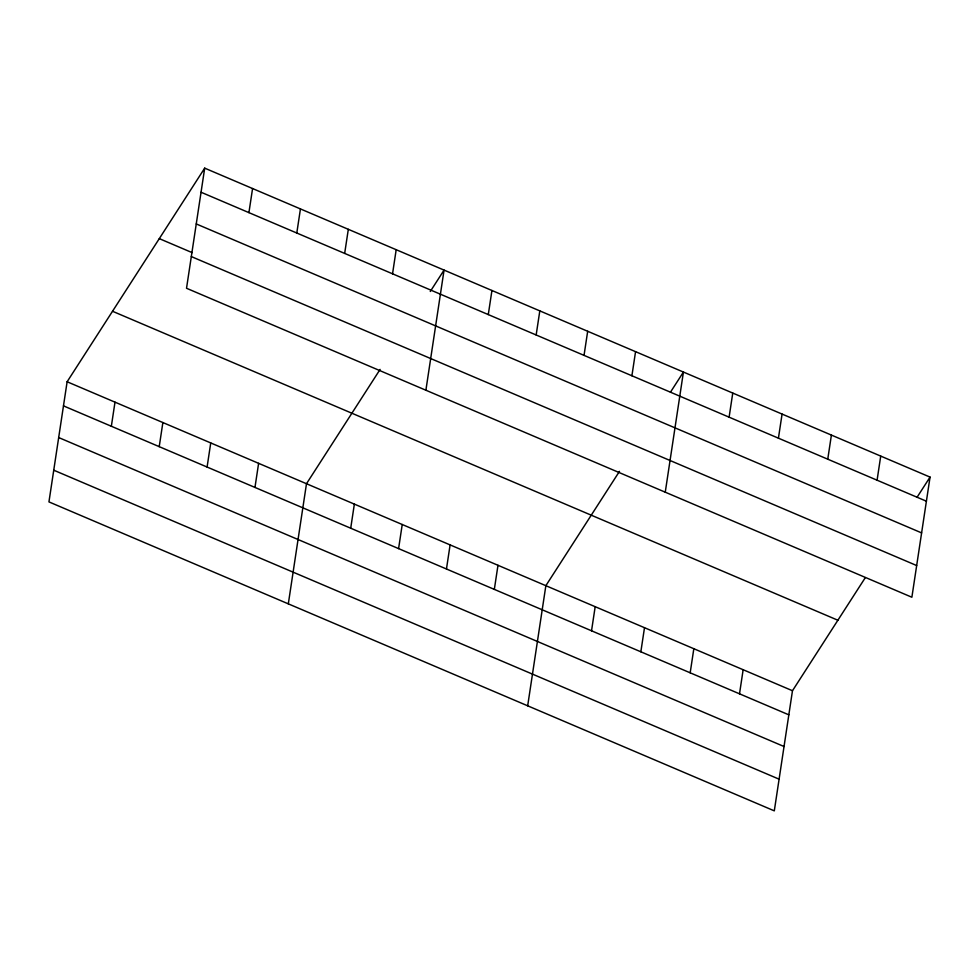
<?xml version="1.0" encoding="UTF-8"?>
<svg xmlns="http://www.w3.org/2000/svg" width="979" height="979" viewBox="0 0 979 979"><rect width="100%" height="100%" fill="white"/><g stroke="black" fill="none" stroke-linecap="round" stroke-linejoin="round"><path stroke-width="1.47" d="M204.697 168.143L186.524 288.267L911.877 597.239L930.05 477.103L204.697 168.143L67.123 381.761L48.95 501.897L774.303 810.857L792.476 690.733L865.301 577.659M111.349 426.257L114.996 402.149M159.222 446.644L162.869 422.549M207.095 467.044L210.742 442.936M248.923 212.627L252.57 188.531M254.968 487.432L258.615 463.324M296.796 233.026L300.443 208.919M288.315 603.847L306.488 483.724L380.109 369.401M344.669 253.414L348.316 229.319M350.715 528.219L354.361 504.112M392.542 273.802L396.189 249.706M398.588 548.607L402.234 524.499M425.889 390.229L444.062 270.094L430.283 291.497M446.461 568.995L450.107 544.899M488.288 314.589L491.935 290.494M494.334 589.395L497.981 565.287M536.162 334.977L539.808 310.881M527.681 705.81L545.854 585.687L619.474 471.352M584.035 355.377L587.681 331.269M591.536 630.794L595.183 606.686M631.908 375.765L635.555 351.669M640.853 651.806L644.5 627.698M665.255 492.192L683.428 372.057L670.456 392.2M690.183 672.806L693.83 648.71M729.11 417.164L732.757 393.068M739.512 693.817L743.147 669.722M778.427 438.176L782.074 414.08M827.757 459.188L831.404 435.092M877.086 480.199L880.721 456.092M917.078 497.246L930.05 477.103M201.05 192.239L926.403 501.211M196.253 223.934L921.618 532.894M159.296 238.631L192.117 252.619M191.321 256.584L916.674 565.544M112.512 311.261L837.877 620.233M67.123 381.761L792.476 690.733M63.476 405.869L788.829 714.829M58.679 437.552L784.044 746.524M53.747 470.201L779.1 779.174"/></g></svg>
